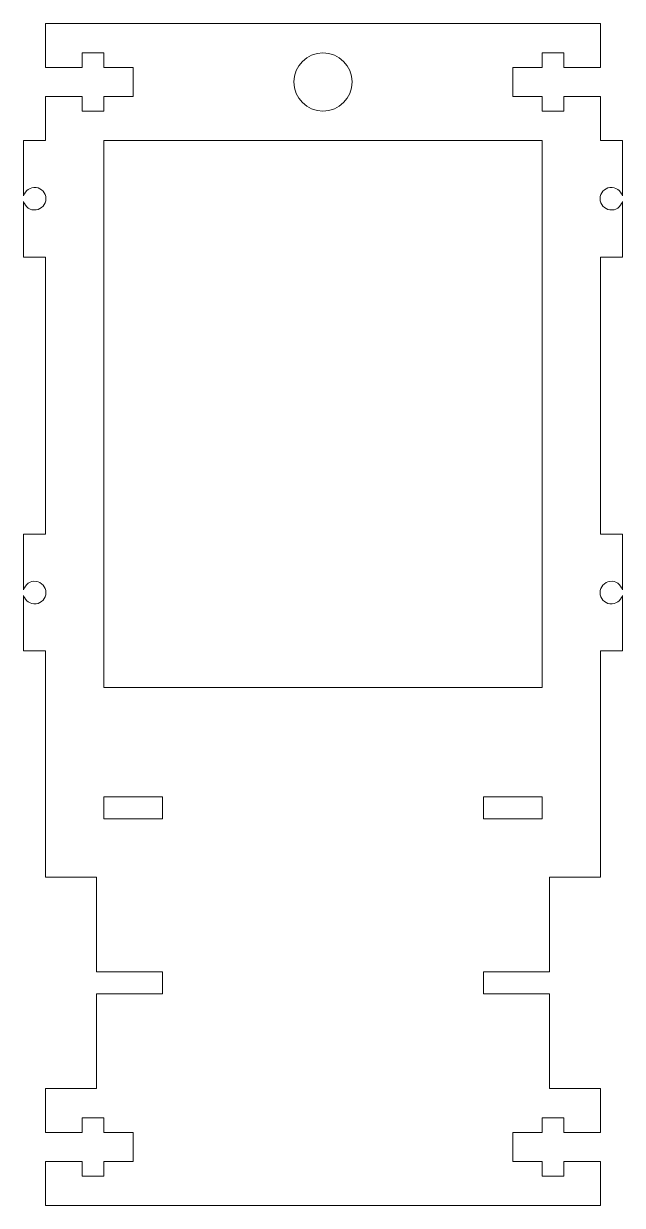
# Model space of a CAD drawing. Header units: millimetres. Extents: x -41 to 41, y -76 to 86.
import ezdxf

# ---------------------------------------------------------------- set-up
doc = ezdxf.new("R2010")
doc.units = ezdxf.units.MM

msp = doc.modelspace()

# ---------------------------------------------------------------- linework, layer by layer
at = {"color": 7, "linetype": 'Continuous', "lineweight": 15}
for p, q in [((38, 86), (-38, 86)), ((-38, 86), (-38, 80)), ((38, 86), (38, 80)), ((-33, 80), (-33, 82)), ((-33, 82), (-30, 82)), ((-30, 82), (-30, 80)), ((30, 82), (30, 80)), ((33, 82), (30, 82)), ((33, 80), (33, 82)), ((-38, 80), (-33, 80)), ((-30, 80), (-26, 80)), ((-26, 80), (-26, 76)), ((26, 80), (26, 76)), ((30, 80), (26, 80)), ((38, 80), (33, 80)), ((-38, 76), (-33, 76)), ((-38, 76), (-38, 70)), ((-33, 76), (-33, 74)), ((-30, 76), (-26, 76)), ((-30, 74), (-30, 76)), ((30, 76), (26, 76)), ((30, 74), (30, 76)), ((38, 76), (33, 76)), ((33, 76), (33, 74)), ((38, 76), (38, 70)), ((-33, 74), (-30, 74)), ((33, 74), (30, 74)), ((-38, 70), (-41, 70)), ((-41, 70), (-41, 62.39)), ((-30, 70), (-30, -5)), ((-30, 70), (30, 70)), ((30, -5), (30, 70)), ((38, 70), (41, 70)), ((41, 70), (41, 62.39)), ((-41, 61.61), (-41, 54)), ((41, 61.61), (41, 54)), ((-41, 54), (-38, 54)), ((-38, 54), (-38, 16)), ((38, 54), (38, 16)), ((41, 54), (38, 54)), ((-41, 16), (-38, 16)), ((-41, 8.39), (-41, 16)), ((41, 16), (38, 16)), ((41, 8.39), (41, 16)), ((-41, 0), (-41, 7.61)), ((41, 0), (41, 7.61)), ((-38, 0), (-41, 0)), ((-38, 0), (-38, -31)), ((38, 0), (38, -31)), ((38, 0), (41, 0)), ((-30, -5), (30, -5)), ((-30, -20), (-22, -20)), ((-30, -20), (-30, -23)), ((-22, -20), (-22, -23)), ((30, -20), (22, -20)), ((22, -20), (22, -23)), ((30, -20), (30, -23)), ((-30, -23), (-22, -23)), ((30, -23), (22, -23)), ((-38, -31), (-31, -31)), ((-31, -31), (-31, -44)), ((31, -31), (31, -44)), ((38, -31), (31, -31)), ((-31, -44), (-22, -44)), ((-22, -44), (-22, -47)), ((22, -44), (22, -47)), ((31, -44), (22, -44)), ((-22, -47), (-31, -47)), ((-31, -47), (-31, -60)), ((22, -47), (31, -47)), ((31, -47), (31, -60)), ((-31, -60), (-38, -60)), ((-38, -60), (-38, -66)), ((31, -60), (38, -60)), ((38, -60), (38, -66)), ((-33, -66), (-33, -64)), ((-33, -64), (-30, -64)), ((-30, -64), (-30, -66)), ((30, -64), (30, -66)), ((33, -64), (30, -64)), ((33, -66), (33, -64)), ((-38, -66), (-33, -66)), ((-30, -66), (-26, -66)), ((-26, -70), (-26, -66)), ((26, -70), (26, -66)), ((30, -66), (26, -66)), ((38, -66), (33, -66)), ((-38, -70), (-33, -70)), ((-38, -70), (-38, -76)), ((-33, -70), (-33, -72)), ((-30, -70), (-26, -70)), ((-30, -72), (-30, -70)), ((30, -70), (26, -70)), ((30, -72), (30, -70)), ((38, -70), (33, -70)), ((33, -70), (33, -72)), ((38, -70), (38, -76)), ((-33, -72), (-30, -72)), ((33, -72), (30, -72)), ((-38, -76), (38, -76))]:
    msp.add_line(p, q, dxfattribs=at)
msp.add_circle((0, 78), 4, dxfattribs=at)
for centre, start, end in [((-39.5, 62), 194.5926, 165.4074), ((39.5, 62), 14.5926, 345.4074), ((-39.5, 8), 194.5926, 165.4074), ((39.5, 8), 14.5926, 345.4074)]:
    msp.add_arc(centre, 1.55, start, end, dxfattribs=at)

doc.saveas('drawing.dxf')
